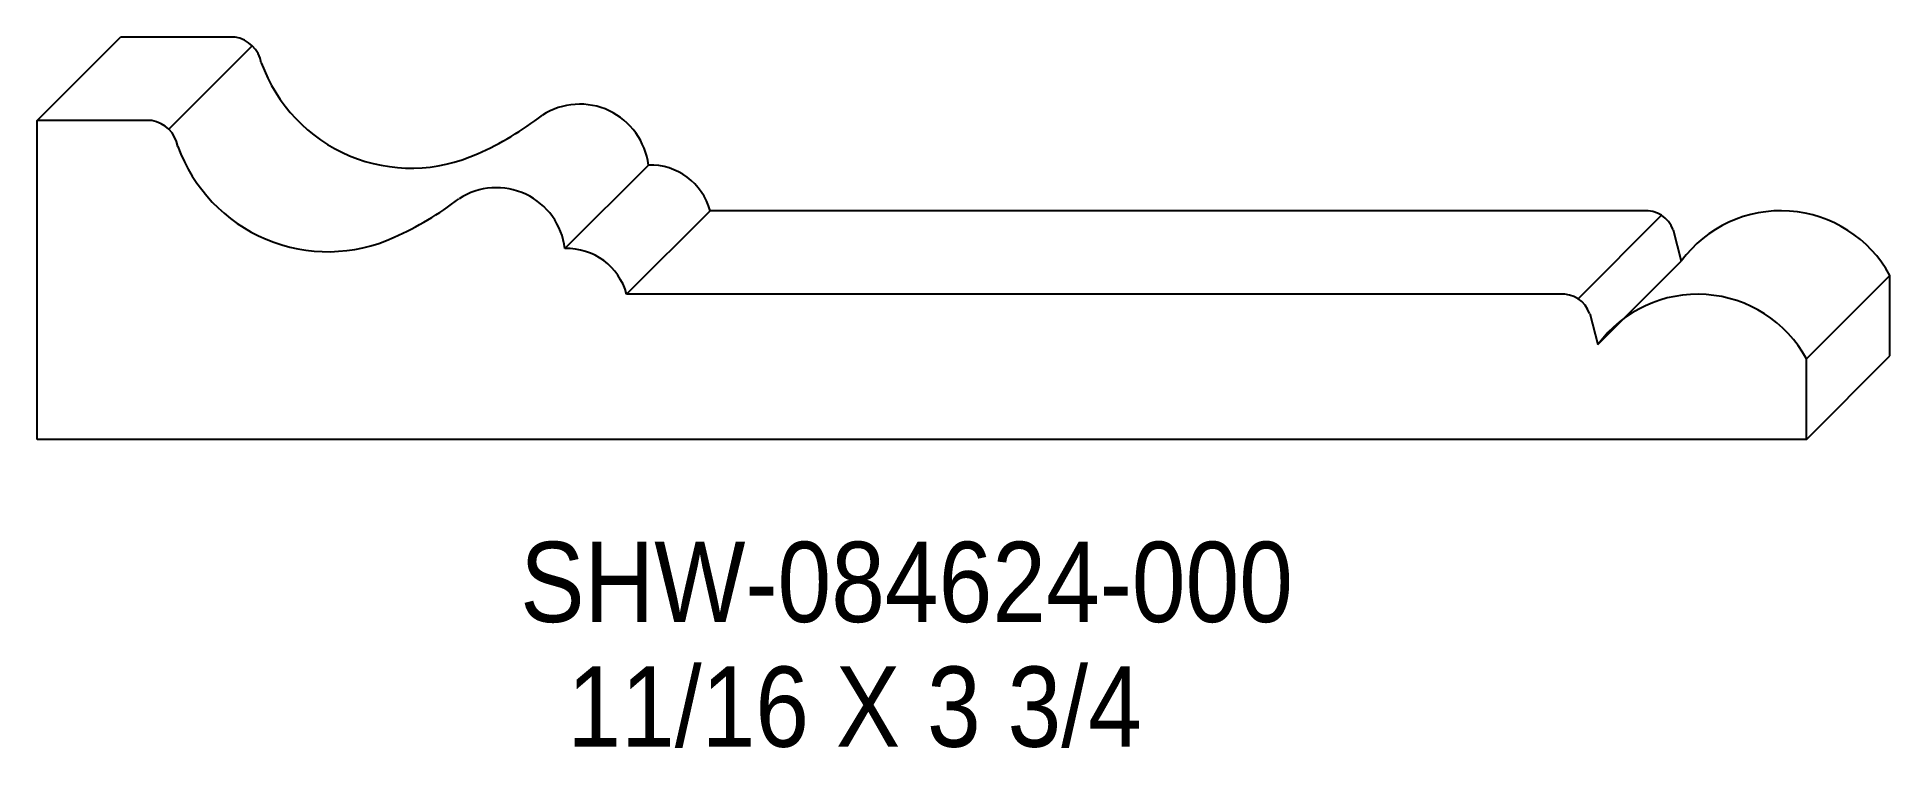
# Model space of a CAD drawing. Extents: x 49.46 to 53.39, y 157 to 158.5.
import ezdxf

# ---------------------------------------------------------------- set-up
doc = ezdxf.new("R2010")
doc.units = 0
doc.header["$LTSCALE"] = 5
doc.layers.add('PROFILE', color=7, linetype='CONTINUOUS')
doc.styles.add('TXT', font='TXT', dxfattribs={"height": 3.5})

msp = doc.modelspace()

# ---------------------------------------------------------------- linework, layer by layer
at = {"layer": 'PROFILE', "color": 1, "linetype": 'CONTINUOUS'}
for p, q in [((49.4633, 158.3236), (49.64, 158.5003)), ((49.8829, 158.5003), (49.64, 158.5003)), ((49.7425, 158.3051), (49.9193, 158.4818)), ((49.4633, 157.6489), (49.4633, 158.3236)), ((49.7062, 158.3236), (49.4633, 158.3236)), ((50.5818, 158.0528), (50.7585, 158.2295)), ((50.7125, 157.9559), (50.8892, 158.1327)), ((52.8664, 158.1327), (50.8892, 158.1327)), ((52.7283, 157.9465), (52.905, 158.1232)), ((52.9296, 158.0921), (52.9468, 158.0262)), ((52.7701, 157.8495), (52.9468, 158.0262)), ((53.2123, 157.8192), (53.389, 157.9959)), ((53.389, 157.8256), (53.389, 157.9959)), ((52.6897, 157.9559), (50.7125, 157.9559)), ((52.7529, 157.9154), (52.7701, 157.8495)), ((53.2123, 157.6489), (53.389, 157.8256)), ((53.2123, 157.6489), (53.2123, 157.8192)), ((53.2123, 157.6489), (49.4633, 157.6489))]:
    msp.add_line(p, q, dxfattribs=at)
for centre, major_axis, start_param, end_param in [((49.8716, 158.4333), (0.068, 0), 0.184894, 1.403347), ((50.2563, 158.561), (0, 0.3381), -4.364786, -2.713023), ((50.6132, 158.212), (0, 0.1463), -1.450775, 0.572173), ((50.1261, 158.8647), (0, 0.6685), -2.724664, -2.485429), ((49.6949, 158.2566), (0.068, 0), 0.184894, 1.403347), ((50.0796, 158.3842), (0, 0.3381), -4.364786, -2.713023), ((50.7625, 158.0983), (0, 0.1313), -1.305847, 0.030691), ((50.4365, 158.0352), (0, 0.1463), -1.450775, 0.572173), ((49.9494, 158.688), (0, 0.6685), -2.724664, -2.485429), ((52.872, 158.0718), (0, 0.0611), -1.232842, 0.090414), ((53.1582, 157.8695), (0.2632, 0), 0.500889, 2.503652), ((50.5858, 157.9216), (0, 0.1313), -1.305847, 0.030691), ((52.6952, 157.8951), (0.0611, 0), 0.337954, 1.66121), ((52.9815, 157.6928), (0.2632, 0), 0.500889, 2.503652)]:
    msp.add_ellipse(centre, major_axis=major_axis, ratio=1, start_param=start_param, end_param=end_param, dxfattribs=at)

# ---------------------------------------------------------------- texts
at = {"layer": 'PROFILE', "color": 1, "linetype": 'CONTINUOUS', "style": 'TXT', "width": 0.9}
for s, p in [('SHW-084624-000', (50.4869, 157.2621)), ('11/16 X 3 3/4', (50.587, 156.9981))]:
    msp.add_text(s, height=0.169956, dxfattribs=at).set_placement(p)

doc.saveas('drawing.dxf')
